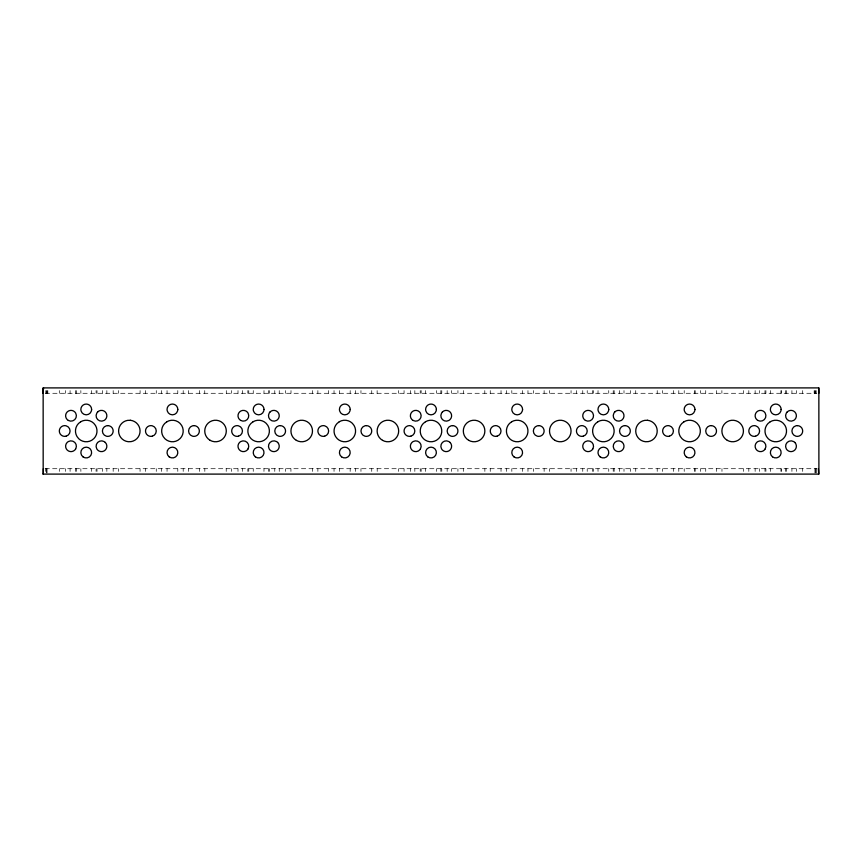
<?xml version="1.0" encoding="UTF-8"?>
<svg xmlns="http://www.w3.org/2000/svg" width="862" height="862" viewBox="0 0 862 862"><rect width="100%" height="100%" fill="white"/><g stroke="black" fill="none" stroke-linecap="round" stroke-linejoin="round"><path stroke-width="0.65" stroke-dasharray="4.31 3.23" d="M45.223 393.287L816.767 393.287M45.061 468.712L816.95 468.712M816.325 468.712L816.325 474.1M816.174 390.594L816.174 393.287M815.646 468.712L815.646 474.1M815.538 390.594L815.538 393.287M814.935 468.712L814.935 474.1M814.87 390.594L814.87 393.287M814.17 390.594L814.17 393.287M802.694 390.594L802.694 393.287M802.694 468.712L802.694 471.406M796.38 390.594L796.38 393.287M796.38 468.712L796.38 471.406M791.919 390.594L791.919 393.287M791.919 468.712L791.919 471.406M786.532 390.594L786.532 393.287M786.532 468.712L786.532 471.406M785.605 390.594L785.605 393.287M785.605 468.712L785.605 471.406M781.144 390.594L781.144 393.287M781.144 468.712L781.144 471.406M781.101 390.594L781.101 393.287M781.101 468.712L781.101 471.406M770.369 390.594L770.412 393.287M770.412 468.712L770.369 471.406M765.909 390.594L765.909 393.287M765.909 468.712L765.909 471.406M764.982 390.594L764.982 393.287M764.982 468.712L764.982 471.406M759.594 390.594L759.594 393.287M759.594 468.712L759.594 471.406M755.134 390.594L755.134 393.287M755.134 468.712L755.134 471.406M748.819 390.594L748.819 393.287M748.819 468.712L748.819 471.406M743.432 390.594L743.432 393.287M743.356 468.712L743.356 471.406M721.893 390.594L721.893 393.287M721.968 468.712L721.968 471.406M716.505 390.594L716.505 393.287M716.505 468.712L716.505 471.406M705.73 390.594L705.73 393.287M705.73 468.712L705.73 471.406M700.343 390.594L700.343 393.287M700.343 468.712L700.343 471.406M694.955 390.594L694.955 393.287M694.955 468.712L694.955 471.406M694.912 390.594L694.912 393.287M694.912 468.712L694.912 471.406M684.223 390.594L684.18 393.287M684.18 468.712L684.223 471.406M678.793 390.594L678.793 393.287M678.793 468.712L678.793 471.406M673.405 390.594L673.405 393.287M673.405 468.712L673.405 471.406M662.63 390.594L662.63 393.287M662.63 468.712L662.63 471.406M657.221 390.594L657.221 393.287M657.21 468.712L657.21 471.406M635.725 390.594L635.725 393.287M635.736 468.712L635.736 471.406M630.316 390.594L630.316 393.287M630.316 468.712L630.316 471.406M624.002 390.594L624.002 393.287M624.002 468.712L624.002 471.406M619.541 390.594L619.541 393.287M619.541 468.712L619.541 471.406M614.153 390.594L614.153 393.287M614.153 468.712L614.153 471.406M613.227 390.594L613.227 393.287M613.227 468.712L613.227 471.406M608.723 390.594L608.766 393.287M608.723 468.712L608.766 471.406M598.034 390.594L597.991 393.287M597.991 468.712L598.034 471.406M593.53 390.594L593.53 393.287M593.53 468.712L593.53 471.406M592.603 390.594L592.603 393.287M592.603 468.712L592.603 471.406M587.216 390.594L587.216 393.287M587.216 468.712L587.216 471.406M582.755 390.594L582.755 393.287M582.755 468.712L582.755 471.406M576.441 390.594L576.441 393.287M576.441 468.712L576.441 471.406M571.053 390.594L571.053 393.287M571.053 468.712L571.053 471.406M549.503 390.594L549.503 393.287M549.503 468.712L549.503 471.406M544.127 390.594L544.127 393.287M544.127 468.712L544.127 471.406M533.352 390.594L533.352 393.287M533.352 468.712L533.352 471.406M527.964 390.594L527.964 393.287M527.964 468.712L527.964 471.406M522.577 390.594L522.534 393.287M522.577 468.712L522.534 471.406M511.802 390.594L511.845 393.287M511.802 468.712L511.845 471.406M506.414 390.594L506.414 393.287M506.414 468.712L506.414 471.406M501.027 390.594L501.027 393.287M501.027 468.712L501.027 471.406M490.252 390.594L490.252 393.287M490.252 468.712L490.252 471.406M484.864 468.712L484.864 471.406M484.8 390.594L484.8 393.287M463.39 390.594L463.39 393.287M463.314 468.712L463.314 471.406M457.927 390.594L457.927 393.287M457.927 468.712L457.927 471.406M451.623 390.594L451.623 393.287M451.623 468.712L451.623 471.406M447.162 390.594L447.162 393.287M447.162 468.712L447.162 471.406M441.775 390.594L441.775 393.287M441.775 468.712L441.775 471.406M440.848 390.594L440.848 393.287M440.848 468.712L440.848 471.406M436.387 390.594L436.344 393.287M436.387 468.712L436.344 471.406M425.612 390.594L425.656 393.287M425.656 468.712L425.612 471.406M421.152 390.594L421.152 393.287M421.152 468.712L421.152 471.406M420.225 390.594L420.225 393.287M420.225 468.712L420.225 471.406M414.837 390.594L414.837 393.287M414.837 468.712L414.837 471.406M410.377 390.594L410.377 393.287M410.377 468.712L410.377 471.406M404.062 390.594L404.062 393.287M404.062 468.712L404.062 471.406M398.675 390.594L398.675 393.287M398.6 468.712L398.6 471.406M377.125 390.594L377.125 393.287M377.2 468.712L377.2 471.406M371.737 390.594L371.737 393.287M371.737 468.712L371.737 471.406M360.962 390.594L360.962 393.287M360.962 468.712L360.962 471.406M355.575 390.594L355.575 393.287M355.575 468.712L355.575 471.406M350.198 390.594L350.155 393.287M350.198 468.712L350.155 471.406M339.466 390.594L339.423 393.287M339.466 468.712L339.423 471.406M334.036 390.594L334.036 393.287M334.036 468.712L334.036 471.406M328.648 390.594L328.648 393.287M328.648 468.712L328.648 471.406M317.873 390.594L317.873 393.287M317.873 468.712L317.873 471.406M312.421 390.594L312.421 393.287M312.486 468.712L312.486 471.406M291 390.594L291 393.287M290.936 468.712L290.936 471.406M285.548 390.594L285.548 393.287M285.548 468.712L285.548 471.406M279.245 390.594L279.245 393.287M279.245 468.712L279.245 471.406M274.773 390.594L274.773 393.287M274.773 468.712L274.773 471.406M269.386 390.594L269.386 393.287M269.386 468.712L269.386 471.406M268.47 390.594L268.47 393.287M268.47 468.712L268.47 471.406M264.009 390.594L263.966 393.287M264.009 468.712L263.966 471.406M253.266 390.594L253.234 393.287M253.266 468.712L253.234 471.406M248.762 390.594L248.762 393.287M248.762 468.712L248.762 471.406M247.847 390.594L247.847 393.287M247.847 468.712L247.847 471.406M242.459 390.594L242.459 393.287M242.459 468.712L242.459 471.406M237.998 390.594L237.998 393.287M237.998 468.712L237.998 471.406M231.684 390.594L231.684 393.287M231.684 468.712L231.684 471.406M226.297 390.594L226.297 393.287M226.221 468.712L226.221 471.406M204.747 390.594L204.747 393.287M204.822 468.712L204.822 471.406M199.359 390.594L199.359 393.287M199.359 468.712L199.359 471.406M188.584 390.594L188.584 393.287M188.584 468.712L188.584 471.406M183.197 390.594L183.197 393.287M183.197 468.712L183.197 471.406M177.777 390.594L177.809 393.287M177.777 468.712L177.809 471.406M167.045 390.594L167.077 393.287M167.077 468.712L167.045 471.406M161.657 390.594L161.657 393.287M161.657 468.712L161.657 471.406M156.27 390.594L156.27 393.287M156.27 468.712L156.27 471.406M145.495 390.594L145.495 393.287M145.495 468.712L145.495 471.406M140.086 390.594L140.086 393.287M140.064 468.712L140.064 471.406M118.579 390.594L118.579 393.287M118.6 468.712L118.6 471.406M113.17 390.594L113.17 393.287M113.17 468.712L113.17 471.406M106.856 390.594L106.856 393.287M106.856 468.712L106.856 471.406M102.395 390.594L102.395 393.287M102.395 468.712L102.395 471.406M97.007 390.594L97.007 393.287M97.007 468.712L97.007 471.406M96.091 390.594L96.091 393.287M96.091 468.712L96.091 471.406M91.587 390.594L91.62 393.287M91.62 468.712L91.587 471.406M80.845 390.594L80.888 393.287M80.845 468.712L80.888 471.406M76.384 390.594L76.384 393.287M76.384 468.712L76.384 471.406M75.468 390.594L75.468 393.287M75.468 468.712L75.468 471.406M70.081 390.594L70.081 393.287M70.081 468.712L70.081 471.406M65.609 390.594L65.609 393.287M65.609 468.712L65.609 471.406M59.306 390.594L59.306 393.287M59.306 468.712L59.306 471.406M47.819 390.594L47.819 393.287M47.13 390.594L47.13 393.287M47.065 468.712L47.065 474.1M46.451 390.594L46.451 393.287M46.354 468.712L46.354 474.1M45.815 390.594L45.815 393.287M45.686 468.712L45.686 471.406"/><path stroke-width="1.29" d="M43.143 393.287L43.531 387.9M818.372 468.712L818.652 474.1M43.1 474.1L818.9 474.1L818.857 387.9L43.143 387.9L43.175 474.1M818.684 387.9L818.814 393.287M43.305 387.9L43.305 393.287M43.348 468.712L43.348 474.1M91.62 409.45L91.437 410.851A5.387 5.387 0 0 1 81.039 410.851L80.845 409.45A5.387 5.387 0 0 1 86.232 404.062A5.387 5.387 0 0 1 91.62 409.45M177.809 409.45L177.626 410.851A5.387 5.387 0 0 1 167.228 410.851L167.045 409.45A5.387 5.387 0 0 1 172.432 404.062A5.387 5.387 0 0 1 177.809 409.45M264.009 409.45L263.815 410.851A5.387 5.387 0 0 1 253.417 410.851L253.234 409.45A5.387 5.387 0 0 1 258.622 404.062A5.387 5.387 0 0 1 264.009 409.45M350.198 409.45L350.015 410.851A5.387 5.387 0 0 1 339.606 410.851L339.423 409.45A5.387 5.387 0 0 1 344.811 404.062A5.387 5.387 0 0 1 350.198 409.45M436.387 409.45L436.204 410.851A5.387 5.387 0 0 1 425.796 410.851L425.612 409.45A5.387 5.387 0 0 1 431 404.062A5.387 5.387 0 0 1 436.387 409.45M522.577 409.45L522.394 410.851A5.387 5.387 0 0 1 511.985 410.851L511.802 409.45A5.387 5.387 0 0 1 517.189 404.062A5.387 5.387 0 0 1 522.577 409.45M608.766 409.45L608.583 410.851A5.387 5.387 0 0 1 598.174 410.851L597.991 409.45A5.387 5.387 0 0 1 603.378 404.062A5.387 5.387 0 0 1 608.766 409.45M694.955 409.45L694.772 410.851A5.387 5.387 0 0 1 684.363 410.851L684.18 409.45A5.387 5.387 0 0 1 689.568 404.062A5.387 5.387 0 0 1 694.955 409.45M781.144 409.45L780.961 410.851A5.387 5.387 0 0 1 770.553 410.851L770.369 409.45A5.387 5.387 0 0 1 775.757 404.062A5.387 5.387 0 0 1 781.144 409.45M97.665 411.95L96.813 413.07A5.387 5.387 0 0 0 104.162 420.43L105.283 419.568A5.387 5.387 0 0 0 105.283 411.95A5.387 5.387 0 0 0 97.665 411.95M75.662 448.93L74.811 450.05A5.387 5.387 0 0 1 67.193 450.05A5.387 5.387 0 0 1 67.193 442.432L68.303 441.57A5.387 5.387 0 0 1 75.662 448.93M270.043 411.95L269.192 413.07A5.387 5.387 0 0 0 276.551 420.43L277.661 419.568A5.387 5.387 0 0 0 277.661 411.95A5.387 5.387 0 0 0 270.043 411.95M248.04 448.93L247.189 450.05A5.387 5.387 0 0 1 239.571 450.05A5.387 5.387 0 0 1 239.571 442.432L240.692 441.57A5.387 5.387 0 0 1 248.04 448.93M442.421 411.95L441.57 413.07A5.387 5.387 0 0 0 448.93 420.43L450.039 419.568A5.387 5.387 0 0 0 450.039 411.95A5.387 5.387 0 0 0 442.421 411.95M420.43 448.93L419.568 450.05A5.387 5.387 0 0 1 411.95 450.05A5.387 5.387 0 0 1 411.95 442.432L413.07 441.57A5.387 5.387 0 0 1 420.43 448.93M614.8 411.95L613.949 413.07A5.387 5.387 0 0 0 621.308 420.43L622.418 419.568A5.387 5.387 0 0 0 622.418 411.95A5.387 5.387 0 0 0 614.8 411.95M592.808 448.93L591.946 450.05A5.387 5.387 0 0 1 584.328 450.05A5.387 5.387 0 0 1 584.328 442.432L585.449 441.57A5.387 5.387 0 0 1 592.808 448.93M787.189 411.95L786.327 413.07A5.387 5.387 0 0 0 793.686 420.43L794.807 419.568A5.387 5.387 0 0 0 794.807 411.95A5.387 5.387 0 0 0 787.189 411.95M765.187 448.93L764.335 450.05A5.387 5.387 0 0 1 756.707 450.05A5.387 5.387 0 0 1 756.707 442.432L757.827 441.57A5.387 5.387 0 0 1 765.187 448.93M80.716 421.744L78.507 423.49A10.775 10.775 0 0 0 76.987 436.517L78.733 438.726A10.775 10.775 0 0 0 91.76 440.256L93.958 438.51A10.775 10.775 0 0 0 95.488 425.483L93.742 423.274A10.775 10.775 0 0 0 80.716 421.744M166.905 421.744L164.696 423.49A10.775 10.775 0 0 0 163.177 436.517L164.922 438.726A10.775 10.775 0 0 0 177.949 440.256L180.158 438.51A10.775 10.775 0 0 0 181.677 425.483L179.932 423.274A10.775 10.775 0 0 0 166.905 421.744M253.094 421.744L250.896 423.49A10.775 10.775 0 0 0 249.366 436.517L251.111 438.726A10.775 10.775 0 0 0 264.138 440.256L266.347 438.51A10.775 10.775 0 0 0 267.866 425.483L266.121 423.274A10.775 10.775 0 0 0 253.094 421.744M339.283 421.744L337.085 423.49A10.775 10.775 0 0 0 335.555 436.517L337.301 438.726A10.775 10.775 0 0 0 350.328 440.256L352.536 438.51A10.775 10.775 0 0 0 354.056 425.483L352.321 423.274A10.775 10.775 0 0 0 339.283 421.744M425.483 421.744L423.274 423.49A10.775 10.775 0 0 0 421.744 436.517L423.49 438.726A10.775 10.775 0 0 0 436.517 440.256L438.726 438.51A10.775 10.775 0 0 0 440.245 425.483L438.51 423.274A10.775 10.775 0 0 0 425.483 421.744M511.672 421.744L509.464 423.49A10.775 10.775 0 0 0 507.933 436.517L509.679 438.726A10.775 10.775 0 0 0 522.706 440.256L524.915 438.51A10.775 10.775 0 0 0 526.445 425.483L524.699 423.274A10.775 10.775 0 0 0 511.672 421.744M597.862 421.744L595.653 423.49A10.775 10.775 0 0 0 594.123 436.517L595.868 438.726A10.775 10.775 0 0 0 608.895 440.256L611.104 438.51A10.775 10.775 0 0 0 612.634 425.483L610.889 423.274A10.775 10.775 0 0 0 597.862 421.744M684.051 421.744L681.842 423.49A10.775 10.775 0 0 0 680.312 436.517L682.057 438.726A10.775 10.775 0 0 0 695.084 440.256L697.293 438.51A10.775 10.775 0 0 0 698.823 425.483L697.078 423.274A10.775 10.775 0 0 0 684.051 421.744M770.24 421.744L768.031 423.49A10.775 10.775 0 0 0 766.501 436.517L768.247 438.726A10.775 10.775 0 0 0 781.274 440.256L783.483 438.51A10.775 10.775 0 0 0 785.013 425.483L783.267 423.274A10.775 10.775 0 0 0 770.24 421.744M107.782 425.612L106.392 425.796A5.387 5.387 0 0 0 106.392 436.204L107.782 436.387A5.387 5.387 0 0 0 113.17 431A5.387 5.387 0 0 0 107.782 425.612M66.083 436.204L64.693 436.387A5.387 5.387 0 0 1 59.306 431A5.387 5.387 0 0 1 64.693 425.612L66.083 425.796A5.387 5.387 0 0 1 66.083 436.204M193.972 425.612L192.582 425.796A5.387 5.387 0 0 0 192.582 436.204L193.972 436.387A5.387 5.387 0 0 0 199.359 431A5.387 5.387 0 0 0 193.972 425.612M152.272 436.204L150.882 436.387A5.387 5.387 0 0 1 145.495 431A5.387 5.387 0 0 1 150.882 425.612L152.272 425.796A5.387 5.387 0 0 1 152.272 436.204M280.161 425.612L278.771 425.796A5.387 5.387 0 0 0 278.771 436.204L280.161 436.387A5.387 5.387 0 0 0 285.548 431A5.387 5.387 0 0 0 280.161 425.612M238.462 436.204L237.072 436.387A5.387 5.387 0 0 1 231.684 431A5.387 5.387 0 0 1 237.072 425.612L238.462 425.796A5.387 5.387 0 0 1 238.462 436.204M366.35 425.612L364.96 425.796A5.387 5.387 0 0 0 364.96 436.204L366.35 436.387A5.387 5.387 0 0 0 371.737 431A5.387 5.387 0 0 0 366.35 425.612M324.651 436.204L323.261 436.387A5.387 5.387 0 0 1 317.873 431A5.387 5.387 0 0 1 323.261 425.612L324.651 425.796A5.387 5.387 0 0 1 324.651 436.204M452.55 425.612L451.149 425.796A5.387 5.387 0 0 0 451.149 436.204L452.55 436.387A5.387 5.387 0 0 0 457.927 431A5.387 5.387 0 0 0 452.55 425.612M410.84 436.204L409.45 436.387A5.387 5.387 0 0 1 404.062 431A5.387 5.387 0 0 1 409.45 425.612L410.84 425.796A5.387 5.387 0 0 1 410.84 436.204M538.739 425.612L537.338 425.796A5.387 5.387 0 0 0 537.338 436.204L538.739 436.387A5.387 5.387 0 0 0 544.127 431A5.387 5.387 0 0 0 538.739 425.612M497.029 436.204L495.639 436.387A5.387 5.387 0 0 1 490.252 431A5.387 5.387 0 0 1 495.639 425.612L497.029 425.796A5.387 5.387 0 0 1 497.029 436.204M624.928 425.612L623.528 425.796A5.387 5.387 0 0 0 623.528 436.204L624.928 436.387A5.387 5.387 0 0 0 630.316 431A5.387 5.387 0 0 0 624.928 425.612M583.229 436.204L581.828 436.387A5.387 5.387 0 0 1 576.441 431A5.387 5.387 0 0 1 581.828 425.612L583.229 425.796A5.387 5.387 0 0 1 583.229 436.204M711.118 425.612L709.717 425.796A5.387 5.387 0 0 0 709.717 436.204L711.118 436.387A5.387 5.387 0 0 0 716.505 431A5.387 5.387 0 0 0 711.118 425.612M669.418 436.204L668.018 436.387A5.387 5.387 0 0 1 662.63 431A5.387 5.387 0 0 1 668.018 425.612L669.418 425.796A5.387 5.387 0 0 1 669.418 436.204M797.307 425.612L795.906 425.796A5.387 5.387 0 0 0 795.906 436.204L797.307 436.387A5.387 5.387 0 0 0 802.694 431A5.387 5.387 0 0 0 797.307 425.612M755.608 436.204L754.207 436.387A5.387 5.387 0 0 1 748.819 431A5.387 5.387 0 0 1 754.207 425.612L755.608 425.796A5.387 5.387 0 0 1 755.608 436.204M130.377 420.279L127.576 420.376A10.775 10.775 0 0 0 128.287 441.721L131.089 441.624A10.775 10.775 0 0 0 130.377 420.279M647.524 420.279L644.711 420.376A10.775 10.775 0 0 0 645.422 441.721L648.235 441.624A10.775 10.775 0 0 0 647.524 420.279M794.807 442.432L793.686 441.57A5.387 5.387 0 0 0 786.327 448.93L787.189 450.05A5.387 5.387 0 0 0 794.807 450.05A5.387 5.387 0 0 0 794.807 442.432M757.827 420.43L756.707 419.568A5.387 5.387 0 0 1 756.707 411.95A5.387 5.387 0 0 1 764.335 411.95L765.187 413.07A5.387 5.387 0 0 1 757.827 420.43M622.418 442.432L621.308 441.57A5.387 5.387 0 0 0 613.949 448.93L614.8 450.05A5.387 5.387 0 0 0 622.418 450.05A5.387 5.387 0 0 0 622.418 442.432M585.449 420.43L584.328 419.568A5.387 5.387 0 0 1 584.328 411.95A5.387 5.387 0 0 1 591.946 411.95L592.808 413.07A5.387 5.387 0 0 1 585.449 420.43M450.039 442.432L448.93 441.57A5.387 5.387 0 0 0 441.57 448.93L442.421 450.05A5.387 5.387 0 0 0 450.039 450.05A5.387 5.387 0 0 0 450.039 442.432M413.07 420.43L411.95 419.568A5.387 5.387 0 0 1 411.95 411.95A5.387 5.387 0 0 1 419.568 411.95L420.43 413.07A5.387 5.387 0 0 1 413.07 420.43M277.661 442.432L276.551 441.57A5.387 5.387 0 0 0 269.192 448.93L270.043 450.05A5.387 5.387 0 0 0 277.661 450.05A5.387 5.387 0 0 0 277.661 442.432M240.692 420.43L239.571 419.568A5.387 5.387 0 0 1 239.571 411.95A5.387 5.387 0 0 1 247.189 411.95L248.04 413.07A5.387 5.387 0 0 1 240.692 420.43M105.283 442.432L104.162 441.57A5.387 5.387 0 0 0 96.813 448.93L97.665 450.05A5.387 5.387 0 0 0 105.283 450.05A5.387 5.387 0 0 0 105.283 442.432M68.303 420.43L67.193 419.568A5.387 5.387 0 0 1 67.193 411.95A5.387 5.387 0 0 1 74.811 411.95L75.662 413.07A5.387 5.387 0 0 1 68.303 420.43M468.702 440.331A10.775 10.775 0 0 0 484.864 431A10.775 10.775 0 0 0 468.702 421.669A10.775 10.775 0 0 0 468.702 440.331M554.891 440.331A10.775 10.775 0 0 0 571.053 431A10.775 10.775 0 0 0 554.891 421.669A10.775 10.775 0 0 0 554.891 440.331M296.323 440.331A10.775 10.775 0 0 0 312.486 431A10.775 10.775 0 0 0 296.323 421.669A10.775 10.775 0 0 0 296.323 440.331M382.512 440.331A10.775 10.775 0 0 0 398.675 431A10.775 10.775 0 0 0 382.512 421.669A10.775 10.775 0 0 0 382.512 440.331M427.746 456.849A5.387 5.387 0 0 0 436.344 453.207A5.387 5.387 0 0 0 428.899 447.583A5.387 5.387 0 0 0 427.746 456.849M341.557 456.849A5.387 5.387 0 0 0 350.155 453.207A5.387 5.387 0 0 0 342.71 447.583A5.387 5.387 0 0 0 341.557 456.849M210.134 440.331A10.775 10.775 0 0 0 226.297 431A10.775 10.775 0 0 0 210.134 421.669A10.775 10.775 0 0 0 210.134 440.331M82.989 456.849A5.387 5.387 0 0 0 91.587 453.207A5.387 5.387 0 0 0 84.142 447.583A5.387 5.387 0 0 0 82.989 456.849M600.124 456.849A5.387 5.387 0 0 0 608.723 453.207A5.387 5.387 0 0 0 601.277 447.583A5.387 5.387 0 0 0 600.124 456.849M727.28 440.331A10.775 10.775 0 0 0 743.432 431A10.775 10.775 0 0 0 727.28 421.669A10.775 10.775 0 0 0 727.28 440.331M255.367 456.849A5.387 5.387 0 0 0 263.966 453.207A5.387 5.387 0 0 0 256.52 447.583A5.387 5.387 0 0 0 255.367 456.849M169.178 456.849A5.387 5.387 0 0 0 177.777 453.207A5.387 5.387 0 0 0 170.331 447.583A5.387 5.387 0 0 0 169.178 456.849M772.514 456.849A5.387 5.387 0 0 0 781.101 453.207A5.387 5.387 0 0 0 773.656 447.583A5.387 5.387 0 0 0 772.514 456.849M513.935 456.849A5.387 5.387 0 0 0 522.534 453.207A5.387 5.387 0 0 0 515.088 447.583A5.387 5.387 0 0 0 513.935 456.849M686.324 456.849A5.387 5.387 0 0 0 694.912 453.207A5.387 5.387 0 0 0 687.467 447.583A5.387 5.387 0 0 0 686.324 456.849"/></g></svg>
